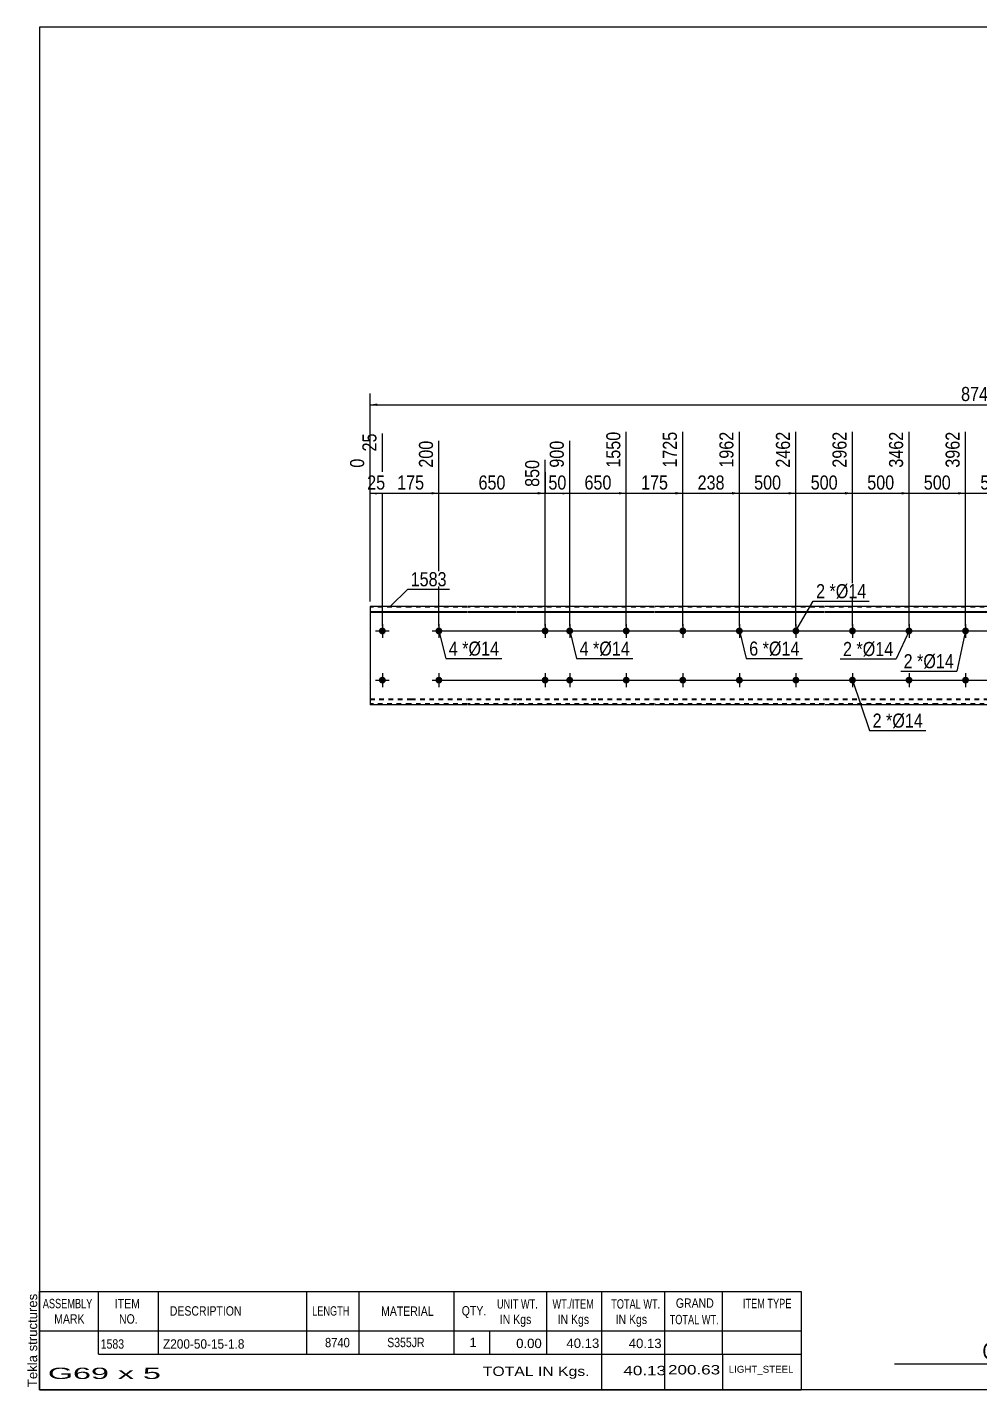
# Model space of a CAD drawing. Header units: millimetres. Extents: x -70 to 333, y -149 to 128.
# Drawn here: x -69.7 to 124, y -149.3 to 127.8 of the extents above; entities that cross this region are included whole.
import ezdxf

# ---------------------------------------------------------------- set-up
doc = ezdxf.new("R2010")
doc.units = ezdxf.units.MM
doc.linetypes.add('DXK_LINE_DOT1', pattern=[1.8814, 0.9407, -0.9407])
doc.styles.add('Arial', font='ARIAL.TTF', dxfattribs={"height": 0.2})
doc.styles.add('Arial Narrow', font='ARIALN.TTF', dxfattribs={"height": 0.2})

# ---------------------------------------------------------------- blocks, each defined once
blk = doc.blocks.new('Unknown-629093119-1864')
at = {"color": 5, "linetype": 'Continuous'}
for p, q in [((332.8, 127.75), (-67.2, 127.75)), ((-67.2, 127.75), (-67.2, -149.25)), ((332.8, -149.25), (332.8, 127.75)), ((-67.2, -149.25), (332.8, -149.25))]:
    blk.add_line(p, q, dxfattribs=at)
at = {"color": 174, "linetype": 'Continuous', "style": 'Arial'}
blk.add_text('Tekla structures', height=1.9102, rotation=90, dxfattribs=at).set_placement((-67.7, -148.75))
blk = doc.blocks.new('Bolt-629093119-1223 - 1203')
at = {"linetype": 'Continuous'}
for points in [[(52.8, 5, -1), (51.4, 5, -1)], [(52.8, -5, -1), (51.4, -5, -1)]]:
    blk.add_hatch(color=3, dxfattribs=at).paths.add_polyline_path(points)
at = {"color": 3, "linetype": 'Continuous'}
for p, q in [((52.1, 6.4), (52.1, 3.6)), ((50.7, 5), (53.5, 5)), ((50.7, -5), (53.5, -5)), ((52.1, -3.6), (52.1, -6.4))]:
    blk.add_line(p, q, dxfattribs=at)
blk = doc.blocks.new('Part-629093119-1218 - 1203')
at = {"color": 2, "linetype": 'Continuous'}
for p, q in [((0, 10), (0, -10)), ((8.2, 10), (0, 10)), ((0, 8.94), (8.2, 8.94)), ((0, 8.81), (8.2, 8.81)), ((19.7, 10), (8.3, 10)), ((8.3, 8.94), (19.7, 8.94)), ((8.3, 8.81), (19.7, 8.81)), ((29.8, 10), (19.8, 10)), ((19.8, 8.94), (29.8, 8.94)), ((19.8, 8.81), (29.8, 8.81)), ((46.3, 10), (29.9, 10)), ((29.9, 8.94), (46.3, 8.94)), ((29.9, 8.81), (46.3, 8.81)), ((57.8, 10), (46.4, 10)), ((46.4, 8.94), (57.8, 8.94)), ((46.4, 8.81), (57.8, 8.81)), ((69.3, 10), (57.9, 10)), ((57.9, 8.94), (69.3, 8.94)), ((57.9, 8.81), (69.3, 8.81)), ((80.8, 10), (69.4, 10)), ((69.4, 8.94), (80.8, 8.94)), ((69.4, 8.81), (80.8, 8.81)), ((92.3, 10), (80.9, 10)), ((80.9, 8.94), (92.3, 8.94)), ((80.9, 8.81), (92.3, 8.81)), ((103.8, 10), (92.4, 10)), ((92.4, 8.94), (103.8, 8.94)), ((92.4, 8.81), (103.8, 8.81)), ((115.3, 10), (103.9, 10)), ((103.9, 8.94), (115.3, 8.94)), ((103.9, 8.81), (115.3, 8.81)), ((126.8, 10), (115.4, 10)), ((115.4, 8.94), (126.8, 8.94)), ((115.4, 8.81), (126.8, 8.81)), ((138.3, 10), (126.9, 10)), ((126.9, 8.94), (138.3, 8.94)), ((126.9, 8.81), (138.3, 8.81)), ((149.8, 10), (138.4, 10)), ((138.4, 8.94), (149.8, 8.94)), ((138.4, 8.81), (149.8, 8.81)), ((161.3, 10), (149.9, 10)), ((149.9, 8.94), (161.3, 8.94)), ((149.9, 8.81), (161.3, 8.81)), ((172.8, 10), (161.4, 10)), ((161.4, 8.94), (172.8, 8.94)), ((161.4, 8.81), (172.8, 8.81)), ((184.3, 10), (172.9, 10)), ((172.9, 8.94), (184.3, 8.94)), ((172.9, 8.81), (184.3, 8.81)), ((195.8, 10), (184.4, 10)), ((184.4, 8.94), (195.8, 8.94)), ((184.4, 8.81), (195.8, 8.81)), ((207.3, 10), (195.9, 10)), ((195.9, 8.94), (207.3, 8.94)), ((195.9, 8.81), (207.3, 8.81)), ((218.8, 10), (207.4, 10)), ((207.4, 8.94), (218.8, 8.94)), ((207.4, 8.81), (218.8, 8.81)), ((230.3, 10), (218.9, 10)), ((218.9, 8.94), (230.3, 8.94)), ((218.9, 8.81), (230.3, 8.81)), ((242.59, 10), (230.4, 10)), ((230.4, 8.94), (242.59, 8.94)), ((230.4, 8.81), (242.59, 8.81)), ((247.69, 10), (242.69, 10)), ((242.69, 8.94), (247.69, 8.94)), ((242.69, 8.81), (247.69, 8.81)), ((247.69, 10), (247.69, -10)), ((8.2, -10), (0, -10)), ((19.7, -10), (8.3, -10)), ((29.8, -10), (19.8, -10)), ((46.3, -10), (29.9, -10)), ((57.8, -10), (46.4, -10)), ((69.3, -10), (57.9, -10)), ((80.8, -10), (69.4, -10)), ((92.3, -10), (80.9, -10)), ((103.8, -10), (92.4, -10)), ((115.3, -10), (103.9, -10)), ((126.8, -10), (115.4, -10)), ((138.3, -10), (126.9, -10)), ((149.8, -10), (138.4, -10)), ((161.3, -10), (149.9, -10)), ((172.8, -10), (161.4, -10)), ((184.3, -10), (172.9, -10)), ((195.8, -10), (184.4, -10)), ((207.3, -10), (195.9, -10)), ((218.8, -10), (207.4, -10)), ((230.3, -10), (218.9, -10)), ((242.59, -10), (230.4, -10)), ((247.69, -10), (242.69, -10))]:
    blk.add_line(p, q, dxfattribs=at)
at = {"color": 7, "linetype": 'DXK_LINE_DOT1'}
for p, q in [((8.2, 9.82), (0, 9.82)), ((19.7, 9.82), (8.3, 9.82)), ((29.8, 9.82), (19.8, 9.82)), ((46.3, 9.82), (29.9, 9.82)), ((57.8, 9.82), (46.4, 9.82)), ((69.3, 9.82), (57.9, 9.82)), ((80.8, 9.82), (69.4, 9.82)), ((92.3, 9.82), (80.9, 9.82)), ((103.8, 9.82), (92.4, 9.82)), ((115.3, 9.82), (103.9, 9.82)), ((126.8, 9.82), (115.4, 9.82)), ((138.3, 9.82), (126.9, 9.82)), ((149.8, 9.82), (138.4, 9.82)), ((161.3, 9.82), (149.9, 9.82)), ((172.8, 9.82), (161.4, 9.82)), ((184.3, 9.82), (172.9, 9.82)), ((195.8, 9.82), (184.4, 9.82)), ((207.3, 9.82), (195.9, 9.82)), ((218.8, 9.82), (207.4, 9.82)), ((230.3, 9.82), (218.9, 9.82)), ((242.59, 9.82), (230.4, 9.82)), ((247.69, 9.82), (242.69, 9.82)), ((0, -8.81), (8.2, -8.81)), ((0, -8.94), (8.2, -8.94)), ((8.2, -9.82), (0, -9.82)), ((8.3, -8.81), (19.7, -8.81)), ((8.3, -8.94), (19.7, -8.94)), ((19.7, -9.82), (8.3, -9.82)), ((19.8, -8.81), (29.8, -8.81)), ((19.8, -8.94), (29.8, -8.94)), ((29.8, -9.82), (19.8, -9.82)), ((29.9, -8.81), (46.3, -8.81)), ((29.9, -8.94), (46.3, -8.94)), ((46.3, -9.82), (29.9, -9.82)), ((46.4, -8.81), (57.8, -8.81)), ((46.4, -8.94), (57.8, -8.94)), ((57.8, -9.82), (46.4, -9.82)), ((57.9, -8.81), (69.3, -8.81)), ((57.9, -8.94), (69.3, -8.94)), ((69.3, -9.82), (57.9, -9.82)), ((69.4, -8.81), (80.8, -8.81)), ((69.4, -8.94), (80.8, -8.94)), ((80.8, -9.82), (69.4, -9.82)), ((80.9, -8.81), (92.3, -8.81)), ((80.9, -8.94), (92.3, -8.94)), ((92.3, -9.82), (80.9, -9.82)), ((92.4, -8.81), (103.8, -8.81)), ((92.4, -8.94), (103.8, -8.94)), ((103.8, -9.82), (92.4, -9.82)), ((103.9, -8.81), (115.3, -8.81)), ((103.9, -8.94), (115.3, -8.94)), ((115.3, -9.82), (103.9, -9.82)), ((115.4, -8.81), (126.8, -8.81)), ((115.4, -8.94), (126.8, -8.94)), ((126.8, -9.82), (115.4, -9.82)), ((126.9, -8.81), (138.3, -8.81)), ((126.9, -8.94), (138.3, -8.94)), ((138.3, -9.82), (126.9, -9.82)), ((138.4, -8.81), (149.8, -8.81)), ((138.4, -8.94), (149.8, -8.94)), ((149.8, -9.82), (138.4, -9.82)), ((149.9, -8.81), (161.3, -8.81)), ((149.9, -8.94), (161.3, -8.94)), ((161.3, -9.82), (149.9, -9.82)), ((161.4, -8.81), (172.8, -8.81)), ((161.4, -8.94), (172.8, -8.94)), ((172.8, -9.82), (161.4, -9.82)), ((172.9, -8.81), (184.3, -8.81)), ((172.9, -8.94), (184.3, -8.94)), ((184.3, -9.82), (172.9, -9.82)), ((184.4, -8.81), (195.8, -8.81)), ((184.4, -8.94), (195.8, -8.94)), ((195.8, -9.82), (184.4, -9.82)), ((195.9, -8.81), (207.3, -8.81)), ((195.9, -8.94), (207.3, -8.94)), ((207.3, -9.82), (195.9, -9.82)), ((207.4, -8.81), (218.8, -8.81)), ((207.4, -8.94), (218.8, -8.94)), ((218.8, -9.82), (207.4, -9.82)), ((218.9, -8.81), (230.3, -8.81)), ((218.9, -8.94), (230.3, -8.94)), ((230.3, -9.82), (218.9, -9.82)), ((230.4, -8.81), (242.59, -8.81)), ((230.4, -8.94), (242.59, -8.94)), ((242.59, -9.82), (230.4, -9.82)), ((242.69, -8.81), (247.69, -8.81)), ((242.69, -8.94), (247.69, -8.94)), ((247.69, -9.82), (242.69, -9.82))]:
    blk.add_line(p, q, dxfattribs=at)
blk = doc.blocks.new('Bolt-629093119-1222 - 1203')
at = {"linetype": 'Continuous'}
for points in [[(64.3, 5, -1), (62.9, 5, -1)], [(64.3, -5, -1), (62.9, -5, -1)]]:
    blk.add_hatch(color=3, dxfattribs=at).paths.add_polyline_path(points)
at = {"color": 3, "linetype": 'Continuous'}
for p, q in [((63.6, 6.4), (63.6, 3.6)), ((62.2, 5), (65, 5)), ((62.2, -5), (65, -5)), ((63.6, -3.6), (63.6, -6.4))]:
    blk.add_line(p, q, dxfattribs=at)
blk = doc.blocks.new('Bolt-629093119-1224 - 1203')
at = {"linetype": 'Continuous'}
for points in [[(41.3, 5, -1), (39.9, 5, -1)], [(41.3, -5, -1), (39.9, -5, -1)]]:
    blk.add_hatch(color=3, dxfattribs=at).paths.add_polyline_path(points)
at = {"color": 3, "linetype": 'Continuous'}
for p, q in [((40.6, 6.4), (40.6, 3.6)), ((39.2, 5), (42, 5)), ((39.2, -5), (42, -5)), ((40.6, -3.6), (40.6, -6.4))]:
    blk.add_line(p, q, dxfattribs=at)
blk = doc.blocks.new('Bolt-629093119-1225 - 1203')
at = {"linetype": 'Continuous'}
for points in [[(36.3, 5, -1), (34.9, 5, -1)], [(36.3, -5, -1), (34.9, -5, -1)]]:
    blk.add_hatch(color=3, dxfattribs=at).paths.add_polyline_path(points)
at = {"color": 3, "linetype": 'Continuous'}
for p, q in [((35.6, 6.4), (35.6, 3.6)), ((34.2, 5), (37, 5)), ((34.2, -5), (37, -5)), ((35.6, -3.6), (35.6, -6.4))]:
    blk.add_line(p, q, dxfattribs=at)
blk = doc.blocks.new('Bolt-629093119-1226 - 1203')
at = {"linetype": 'Continuous'}
for points in [[(14.7, 5, -1), (13.3, 5, -1)], [(14.7, -5, -1), (13.3, -5, -1)]]:
    blk.add_hatch(color=3, dxfattribs=at).paths.add_polyline_path(points)
at = {"color": 3, "linetype": 'Continuous'}
for p, q in [((14, 6.4), (14, 3.6)), ((12.6, 5), (15.4, 5)), ((12.6, -5), (15.4, -5)), ((14, -3.6), (14, -6.4))]:
    blk.add_line(p, q, dxfattribs=at)
blk = doc.blocks.new('Bolt-629093119-1227 - 1203')
at = {"linetype": 'Continuous'}
for points in [[(3.2, 5, -1), (1.8, 5, -1)], [(3.2, -5, -1), (1.8, -5, -1)]]:
    blk.add_hatch(color=3, dxfattribs=at).paths.add_polyline_path(points)
at = {"color": 3, "linetype": 'Continuous'}
for p, q in [((2.5, 6.4), (2.5, 3.6)), ((1.1, 5), (3.9, 5)), ((1.1, -5), (3.9, -5)), ((2.5, -3.6), (2.5, -6.4))]:
    blk.add_line(p, q, dxfattribs=at)
blk = doc.blocks.new('Bolt-629093119-1236 - 1203')
at = {"linetype": 'Continuous'}
for points in [[(121.8, 5, -1), (120.4, 5, -1)], [(121.8, -5, -1), (120.4, -5, -1)]]:
    blk.add_hatch(color=3, dxfattribs=at).paths.add_polyline_path(points)
at = {"color": 3, "linetype": 'Continuous'}
for p, q in [((121.1, 6.4), (121.1, 3.6)), ((119.7, 5), (122.5, 5)), ((119.7, -5), (122.5, -5)), ((121.1, -3.6), (121.1, -6.4))]:
    blk.add_line(p, q, dxfattribs=at)
blk = doc.blocks.new('Bolt-629093119-1237 - 1203')
at = {"linetype": 'Continuous'}
for points in [[(110.3, 5, -1), (108.9, 5, -1)], [(110.3, -5, -1), (108.9, -5, -1)]]:
    blk.add_hatch(color=3, dxfattribs=at).paths.add_polyline_path(points)
at = {"color": 3, "linetype": 'Continuous'}
for p, q in [((109.6, 6.4), (109.6, 3.6)), ((108.2, 5), (111, 5)), ((108.2, -5), (111, -5)), ((109.6, -3.6), (109.6, -6.4))]:
    blk.add_line(p, q, dxfattribs=at)
blk = doc.blocks.new('Bolt-629093119-1238 - 1203')
at = {"linetype": 'Continuous'}
for points in [[(98.8, 5, -1), (97.4, 5, -1)], [(98.8, -5, -1), (97.4, -5, -1)]]:
    blk.add_hatch(color=3, dxfattribs=at).paths.add_polyline_path(points)
at = {"color": 3, "linetype": 'Continuous'}
for p, q in [((98.1, 6.4), (98.1, 3.6)), ((96.7, 5), (99.5, 5)), ((96.7, -5), (99.5, -5)), ((98.1, -3.6), (98.1, -6.4))]:
    blk.add_line(p, q, dxfattribs=at)
blk = doc.blocks.new('Bolt-629093119-1239 - 1203')
at = {"linetype": 'Continuous'}
for points in [[(87.3, 5, -1), (85.9, 5, -1)], [(87.3, -5, -1), (85.9, -5, -1)]]:
    blk.add_hatch(color=3, dxfattribs=at).paths.add_polyline_path(points)
at = {"color": 3, "linetype": 'Continuous'}
for p, q in [((86.6, 6.4), (86.6, 3.6)), ((85.2, 5), (88, 5)), ((85.2, -5), (88, -5)), ((86.6, -3.6), (86.6, -6.4))]:
    blk.add_line(p, q, dxfattribs=at)
blk = doc.blocks.new('Bolt-629093119-1240 - 1203')
at = {"linetype": 'Continuous'}
for points in [[(75.8, 5, -1), (74.4, 5, -1)], [(75.8, -5, -1), (74.4, -5, -1)]]:
    blk.add_hatch(color=3, dxfattribs=at).paths.add_polyline_path(points)
at = {"color": 3, "linetype": 'Continuous'}
for p, q in [((75.1, 6.4), (75.1, 3.6)), ((73.7, 5), (76.5, 5)), ((73.7, -5), (76.5, -5)), ((75.1, -3.6), (75.1, -6.4))]:
    blk.add_line(p, q, dxfattribs=at)
blk = doc.blocks.new('StraightDimension-629093119-1303 - 1203')
at = {"linetype": 'Continuous'}
blk.add_hatch(color=7, dxfattribs=at).paths.add_polyline_path([(108.1, 33.25), (109.6, 33), (108.1, 32.75)])
at = {"color": 7, "linetype": 'Continuous'}
for p, q in [((98.1, 6), (98.1, 45.51)), ((109.6, 6), (109.6, 45.51)), ((98.1, 33), (109.6, 33))]:
    blk.add_line(p, q, dxfattribs=at)
at = {"color": 0}
blk.add_wipeout([(107.19, 33.15), (107.19, 37.35), (100.51, 37.35), (100.51, 33.15)], dxfattribs=at)
at = {"color": 0, "linetype": 'Continuous'}
blk.add_wipeout([(109, 46.11), (104.8, 46.11), (104.8, 37.6), (109, 37.6)], dxfattribs=at)
at = {"color": 3, "linetype": 'Continuous', "style": 'Arial Narrow'}
blk.add_text('3462', height=2.863, rotation=90.0002, dxfattribs=at).set_placement((108.4, 38.2))
at = {"color": 3, "style": 'Arial Narrow'}
blk.add_text('500', height=2.863, dxfattribs=at).set_placement((101.11, 33.75))
blk = doc.blocks.new('StraightDimension-629093119-1301 - 1203')
at = {"linetype": 'Continuous'}
blk.add_hatch(color=7, dxfattribs=at).paths.add_polyline_path([(131.1, 33.25), (132.6, 33), (131.1, 32.75)])
at = {"color": 7, "linetype": 'Continuous'}
for p, q in [((121.1, 6), (121.1, 45.51)), ((132.6, 6), (132.6, 45.51)), ((121.1, 33), (132.6, 33))]:
    blk.add_line(p, q, dxfattribs=at)
at = {"color": 0}
blk.add_wipeout([(130.19, 33.15), (130.19, 37.35), (123.51, 37.35), (123.51, 33.15)], dxfattribs=at)
at = {"color": 0, "linetype": 'Continuous'}
blk.add_wipeout([(132, 46.11), (127.8, 46.11), (127.8, 37.6), (132, 37.6)], dxfattribs=at)
at = {"color": 3, "linetype": 'Continuous', "style": 'Arial Narrow'}
blk.add_text('4462', height=2.863, rotation=90.0002, dxfattribs=at).set_placement((131.4, 38.2))
at = {"color": 3, "style": 'Arial Narrow'}
blk.add_text('500', height=2.863, dxfattribs=at).set_placement((124.11, 33.75))
blk = doc.blocks.new('StraightDimension-629093119-1311 - 1203')
at = {"linetype": 'Continuous'}
blk.add_hatch(color=7, dxfattribs=at).paths.add_polyline_path([(12.5, 33.25), (14, 33), (12.5, 32.75)])
at = {"color": 7, "linetype": 'Continuous'}
for p, q in [((2.5, 6), (2.5, 45.16)), ((14, 6), (14, 43.68)), ((2.5, 33), (14, 33))]:
    blk.add_line(p, q, dxfattribs=at)
at = {"color": 0}
blk.add_wipeout([(11.59, 33.15), (11.59, 37.35), (4.91, 37.35), (4.91, 33.15)], dxfattribs=at)
at = {"color": 0, "linetype": 'Continuous'}
blk.add_wipeout([(13.4, 44.28), (9.2, 44.28), (9.2, 37.6), (13.4, 37.6)], dxfattribs=at)
at = {"color": 3, "linetype": 'Continuous', "style": 'Arial Narrow'}
blk.add_text('200', height=2.863, rotation=90.0002, dxfattribs=at).set_placement((12.8, 38.2))
at = {"color": 3, "style": 'Arial Narrow'}
blk.add_text('175', height=2.863, dxfattribs=at).set_placement((5.51, 33.75))
blk = doc.blocks.new('StraightDimension-629093119-1305 - 1203')
at = {"linetype": 'Continuous'}
blk.add_hatch(color=7, dxfattribs=at).paths.add_polyline_path([(85.1, 33.25), (86.6, 33), (85.1, 32.75)])
at = {"color": 7, "linetype": 'Continuous'}
for p, q in [((75.1, 6), (75.1, 45.51)), ((86.6, 6), (86.6, 45.51)), ((75.1, 33), (86.6, 33))]:
    blk.add_line(p, q, dxfattribs=at)
at = {"color": 0}
blk.add_wipeout([(84.19, 33.15), (84.19, 37.35), (77.51, 37.35), (77.51, 33.15)], dxfattribs=at)
at = {"color": 0, "linetype": 'Continuous'}
blk.add_wipeout([(86, 46.11), (81.8, 46.11), (81.8, 37.6), (86, 37.6)], dxfattribs=at)
at = {"color": 3, "linetype": 'Continuous', "style": 'Arial Narrow'}
blk.add_text('2462', height=2.863, rotation=90.0002, dxfattribs=at).set_placement((85.4, 38.2))
at = {"color": 3, "style": 'Arial Narrow'}
blk.add_text('500', height=2.863, dxfattribs=at).set_placement((78.11, 33.75))
blk = doc.blocks.new('StraightDimension-629093119-1309 - 1203')
at = {"linetype": 'Continuous'}
blk.add_hatch(color=7, dxfattribs=at).paths.add_polyline_path([(39.1, 33.25), (40.6, 33), (39.1, 32.75)])
at = {"color": 7, "linetype": 'Continuous'}
for p, q in [((40.6, 6), (40.6, 43.68)), ((35.6, 6), (35.6, 39.78)), ((35.6, 33), (40.6, 33))]:
    blk.add_line(p, q, dxfattribs=at)
at = {"color": 0}
blk.add_wipeout([(40.53, 33.15), (40.53, 37.35), (35.67, 37.35), (35.67, 33.15)], dxfattribs=at)
at = {"color": 0, "linetype": 'Continuous'}
blk.add_wipeout([(40, 44.28), (35.8, 44.28), (35.8, 37.6), (40, 37.6)], dxfattribs=at)
at = {"color": 3, "linetype": 'Continuous', "style": 'Arial Narrow'}
blk.add_text('900', height=2.863, rotation=90.0002, dxfattribs=at).set_placement((39.4, 38.2))
at = {"color": 3, "style": 'Arial Narrow'}
blk.add_text('50', height=2.863, dxfattribs=at).set_placement((36.27, 33.75))
blk = doc.blocks.new('StraightDimension-629093119-1380 - 1203')
at = {"linetype": 'Continuous'}
for points in [[(257.75, 8.5), (258, 10), (258.25, 8.5)], [(258.25, 6.5), (258, 5), (257.75, 6.5)]]:
    blk.add_hatch(color=7, dxfattribs=at).paths.add_polyline_path(points)
at = {"color": 7, "linetype": 'Continuous'}
for p, q in [((237.5, 10), (260.4, 10)), ((258, 5), (258, 10)), ((15, 5), (260.4, 5))]:
    blk.add_line(p, q, dxfattribs=at)
at = {"color": 0}
blk.add_wipeout([(257.85, 9.93), (253.65, 9.93), (253.65, 5.07), (257.85, 5.07)], dxfattribs=at)
at = {"color": 3, "style": 'Arial Narrow'}
blk.add_text('50', height=2.863, rotation=90.0002, dxfattribs=at).set_placement((257.25, 5.67))
blk = doc.blocks.new('StraightDimension-629093119-1302 - 1203')
at = {"linetype": 'Continuous'}
blk.add_hatch(color=7, dxfattribs=at).paths.add_polyline_path([(119.6, 33.25), (121.1, 33), (119.6, 32.75)])
at = {"color": 7, "linetype": 'Continuous'}
for p, q in [((109.6, 6), (109.6, 45.51)), ((121.1, 6), (121.1, 45.51)), ((109.6, 33), (121.1, 33))]:
    blk.add_line(p, q, dxfattribs=at)
at = {"color": 0}
blk.add_wipeout([(118.69, 33.15), (118.69, 37.35), (112.01, 37.35), (112.01, 33.15)], dxfattribs=at)
at = {"color": 0, "linetype": 'Continuous'}
blk.add_wipeout([(120.5, 46.11), (116.3, 46.11), (116.3, 37.6), (120.5, 37.6)], dxfattribs=at)
at = {"color": 3, "linetype": 'Continuous', "style": 'Arial Narrow'}
blk.add_text('3962', height=2.863, rotation=90.0002, dxfattribs=at).set_placement((119.9, 38.2))
at = {"color": 3, "style": 'Arial Narrow'}
blk.add_text('500', height=2.863, dxfattribs=at).set_placement((112.61, 33.75))
blk = doc.blocks.new('StraightDimension-629093119-1304 - 1203')
at = {"linetype": 'Continuous'}
blk.add_hatch(color=7, dxfattribs=at).paths.add_polyline_path([(96.6, 33.25), (98.1, 33), (96.6, 32.75)])
at = {"color": 7, "linetype": 'Continuous'}
for p, q in [((86.6, 6), (86.6, 45.51)), ((98.1, 6), (98.1, 45.51)), ((86.6, 33), (98.1, 33))]:
    blk.add_line(p, q, dxfattribs=at)
at = {"color": 0}
blk.add_wipeout([(95.69, 33.15), (95.69, 37.35), (89.01, 37.35), (89.01, 33.15)], dxfattribs=at)
at = {"color": 0, "linetype": 'Continuous'}
blk.add_wipeout([(97.5, 46.11), (93.3, 46.11), (93.3, 37.6), (97.5, 37.6)], dxfattribs=at)
at = {"color": 3, "linetype": 'Continuous', "style": 'Arial Narrow'}
blk.add_text('2962', height=2.863, rotation=90.0002, dxfattribs=at).set_placement((96.9, 38.2))
at = {"color": 3, "style": 'Arial Narrow'}
blk.add_text('500', height=2.863, dxfattribs=at).set_placement((89.61, 33.75))
blk = doc.blocks.new('StraightDimension-629093119-1306 - 1203')
at = {"linetype": 'Continuous'}
blk.add_hatch(color=7, dxfattribs=at).paths.add_polyline_path([(73.6, 33.25), (75.1, 33), (73.6, 32.75)])
at = {"color": 7, "linetype": 'Continuous'}
for p, q in [((63.6, 6), (63.6, 45.51)), ((75.1, 6), (75.1, 45.51)), ((63.6, 33), (75.1, 33))]:
    blk.add_line(p, q, dxfattribs=at)
at = {"color": 0}
blk.add_wipeout([(72.69, 33.15), (72.69, 37.35), (66.01, 37.35), (66.01, 33.15)], dxfattribs=at)
at = {"color": 0, "linetype": 'Continuous'}
blk.add_wipeout([(74.5, 46.11), (70.3, 46.11), (70.3, 37.6), (74.5, 37.6)], dxfattribs=at)
at = {"color": 3, "linetype": 'Continuous', "style": 'Arial Narrow'}
blk.add_text('1962', height=2.863, rotation=90.0002, dxfattribs=at).set_placement((73.9, 38.2))
at = {"color": 3, "style": 'Arial Narrow'}
blk.add_text('238', height=2.863, dxfattribs=at).set_placement((66.61, 33.75))
blk = doc.blocks.new('StraightDimension-629093119-1307 - 1203')
at = {"linetype": 'Continuous'}
blk.add_hatch(color=7, dxfattribs=at).paths.add_polyline_path([(62.1, 33.25), (63.6, 33), (62.1, 32.75)])
at = {"color": 7, "linetype": 'Continuous'}
for p, q in [((52.1, 6), (52.1, 45.51)), ((63.6, 6), (63.6, 45.51)), ((52.1, 33), (63.6, 33))]:
    blk.add_line(p, q, dxfattribs=at)
at = {"color": 0}
blk.add_wipeout([(61.19, 33.15), (61.19, 37.35), (54.51, 37.35), (54.51, 33.15)], dxfattribs=at)
at = {"color": 0, "linetype": 'Continuous'}
blk.add_wipeout([(63, 46.11), (58.8, 46.11), (58.8, 37.6), (63, 37.6)], dxfattribs=at)
at = {"color": 3, "linetype": 'Continuous', "style": 'Arial Narrow'}
blk.add_text('1725', height=2.863, rotation=90.0002, dxfattribs=at).set_placement((62.4, 38.2))
at = {"color": 3, "style": 'Arial Narrow'}
blk.add_text('175', height=2.863, dxfattribs=at).set_placement((55.11, 33.75))
blk = doc.blocks.new('StraightDimension-629093119-1308 - 1203')
at = {"linetype": 'Continuous'}
blk.add_hatch(color=7, dxfattribs=at).paths.add_polyline_path([(50.6, 33.25), (52.1, 33), (50.6, 32.75)])
at = {"color": 7, "linetype": 'Continuous'}
for p, q in [((52.1, 6), (52.1, 45.51)), ((40.6, 6), (40.6, 43.68)), ((40.6, 33), (52.1, 33))]:
    blk.add_line(p, q, dxfattribs=at)
at = {"color": 0}
blk.add_wipeout([(49.69, 33.15), (49.69, 37.35), (43.01, 37.35), (43.01, 33.15)], dxfattribs=at)
at = {"color": 0, "linetype": 'Continuous'}
blk.add_wipeout([(51.5, 46.11), (47.3, 46.11), (47.3, 37.6), (51.5, 37.6)], dxfattribs=at)
at = {"color": 3, "linetype": 'Continuous', "style": 'Arial Narrow'}
blk.add_text('1550', height=2.863, rotation=90.0002, dxfattribs=at).set_placement((50.9, 38.2))
at = {"color": 3, "style": 'Arial Narrow'}
blk.add_text('650', height=2.863, dxfattribs=at).set_placement((43.61, 33.75))
blk = doc.blocks.new('StraightDimension-629093119-1310 - 1203')
at = {"linetype": 'Continuous'}
blk.add_hatch(color=7, dxfattribs=at).paths.add_polyline_path([(34.1, 33.25), (35.6, 33), (34.1, 32.75)])
at = {"color": 7, "linetype": 'Continuous'}
for p, q in [((14, 6), (14, 43.68)), ((35.6, 6), (35.6, 39.78)), ((14, 33), (35.6, 33))]:
    blk.add_line(p, q, dxfattribs=at)
at = {"color": 0, "linetype": 'Continuous'}
blk.add_wipeout([(35, 40.38), (30.8, 40.38), (30.8, 33.7), (35, 33.7)], dxfattribs=at)
at = {"color": 0}
blk.add_wipeout([(28.14, 33.15), (28.14, 37.35), (21.46, 37.35), (21.46, 33.15)], dxfattribs=at)
at = {"color": 3, "linetype": 'Continuous', "style": 'Arial Narrow'}
blk.add_text('850', height=2.863, rotation=90.0002, dxfattribs=at).set_placement((34.4, 34.3))
at = {"color": 3, "style": 'Arial Narrow'}
blk.add_text('650', height=2.863, dxfattribs=at).set_placement((22.06, 33.75))
blk = doc.blocks.new('StraightDimension-629093119-1312 - 1203')
at = {"linetype": 'Continuous'}
blk.add_hatch(color=7, dxfattribs=at).paths.add_polyline_path([(1, 33.25), (2.5, 33), (1, 32.75)])
at = {"color": 7, "linetype": 'Continuous'}
for p, q in [((2.5, 6), (2.5, 45.16)), ((0, 11), (0, 40.03)), ((0, 33), (2.5, 33))]:
    blk.add_line(p, q, dxfattribs=at)
at = {"color": 0, "linetype": 'Continuous'}
blk.add_wipeout([(1.9, 45.76), (-2.3, 45.76), (-2.3, 40.9), (1.9, 40.9)], dxfattribs=at)
at = {"color": 0}
blk.add_wipeout([(3.68, 33.15), (3.68, 37.35), (-1.18, 37.35), (-1.18, 33.15)], dxfattribs=at)
at = {"color": 0, "linetype": 'Continuous'}
blk.add_wipeout([(-0.6, 40.63), (-4.8, 40.63), (-4.8, 37.6), (-0.6, 37.6)], dxfattribs=at)
at = {"color": 3, "linetype": 'Continuous', "style": 'Arial Narrow'}
for s, height, p in [('25', 2.863, (1.3, 41.5)), ('0', 2.86, (-1.2, 38.2))]:
    blk.add_text(s, height=height, rotation=90.0002, dxfattribs=at).set_placement(p)
at = {"color": 3, "style": 'Arial Narrow'}
blk.add_text('25', height=2.863, dxfattribs=at).set_placement((-0.58, 33.75))
blk = doc.blocks.new('StraightDimension-629093119-1396 - 1203')
at = {"linetype": 'Continuous'}
for points in [[(257.75, -6.5), (258, -5), (258.25, -6.5)], [(258.25, -8.5), (258, -10), (257.75, -8.5)]]:
    blk.add_hatch(color=7, dxfattribs=at).paths.add_polyline_path(points)
at = {"color": 7, "linetype": 'Continuous'}
for p, q in [((15, -5), (260.4, -5)), ((258, -10), (258, -5)), ((237.5, -10), (260.4, -10))]:
    blk.add_line(p, q, dxfattribs=at)
at = {"color": 0}
blk.add_wipeout([(257.85, -5.07), (253.65, -5.07), (253.65, -9.93), (257.85, -9.93)], dxfattribs=at)
at = {"color": 3, "style": 'Arial Narrow'}
blk.add_text('50', height=2.863, rotation=90.0002, dxfattribs=at).set_placement((257.25, -9.33))
blk = doc.blocks.new('StraightDimension-629093119-1412 - 1203')
at = {"linetype": 'Continuous'}
for points in [[(1.5, 50.75), (0, 51), (1.5, 51.25)], [(246.19, 51.25), (247.69, 51), (246.19, 50.75)]]:
    blk.add_hatch(color=7, dxfattribs=at).paths.add_polyline_path(points)
at = {"color": 7, "linetype": 'Continuous'}
for p, q in [((0, 11), (0, 53.25)), ((247.69, 11), (247.69, 53.25)), ((0, 51), (247.69, 51))]:
    blk.add_line(p, q, dxfattribs=at)
at = {"color": 0}
blk.add_wipeout([(128.1, 51.15), (128.1, 55.35), (119.59, 55.35), (119.59, 51.15)], dxfattribs=at)
at = {"color": 3, "style": 'Arial Narrow'}
blk.add_text('8740', height=2.863, dxfattribs=at).set_placement((120.19, 51.75))
blk = doc.blocks.new('CBS_BOM-629093119-1940')
at = {"color": 7, "linetype": 'Continuous'}
for p, q in [((-67.23, -137.28), (-67.23, -129.28)), ((-67.23, -129.28), (87.69, -129.28)), ((-55.23, -137.28), (-55.23, -129.28)), ((-43.04, -137.28), (-43.04, -129.28)), ((-12.88, -137.28), (-12.88, -129.28)), ((-2.2, -137.28), (-2.2, -129.28)), ((17.12, -137.28), (17.12, -129.28)), ((35.92, -137.28), (35.92, -129.28)), ((47.13, -137.28), (47.13, -129.28)), ((59.92, -137.28), (59.92, -129.28)), ((71.67, -137.28), (71.67, -129.28)), ((87.69, -129.29), (87.69, -137.27)), ((-67.23, -137.28), (87.69, -137.28)), ((-67.23, -142.08), (-67.23, -137.28)), ((-55.23, -142.08), (-55.23, -137.28)), ((-43.04, -142.08), (-43.04, -137.28)), ((-12.88, -142.08), (-12.88, -137.28)), ((-2.2, -142.08), (-2.2, -137.28)), ((17.12, -142.08), (17.12, -137.28)), ((24.38, -142.08), (24.38, -137.28)), ((35.92, -142.08), (35.92, -137.28)), ((47.13, -142.08), (47.13, -137.28)), ((59.92, -142.08), (59.92, -137.28)), ((71.69, -142.08), (71.69, -137.28)), ((87.69, -137.28), (87.69, -142.08)), ((-67.23, -149.28), (-67.23, -142.1)), ((-55.23, -142.08), (87.69, -142.08)), ((47.13, -149.28), (47.13, -142.1)), ((59.92, -149.28), (59.92, -142.1)), ((71.73, -149.28), (71.73, -142.1)), ((87.69, -142.08), (87.69, -149.28)), ((-67.23, -149.28), (87.69, -149.28))]:
    blk.add_line(p, q, dxfattribs=at)
at = {"color": 3, "linetype": 'Continuous', "style": 'Arial'}
for s, height, width, p in [('ASSEMBLY', 1.91, 0.7, (-66.55, -132.71)), ('ITEM', 1.91, 0.8, (-51.9, -132.71)), ('DESCRIPTION', 1.9102, 0.8, (-40.72, -134.21)), ('LENGTH', 1.91, 0.7, (-11.77, -134.21)), ('MATERIAL', 1.91, 0.8, (2.25, -134.26)), ('QTY.', 1.91, 0.8, (18.64, -134.18)), ('UNIT WT.', 1.91, 0.7, (25.81, -132.78)), ('WT./ITEM', 1.91, 0.7, (37.1, -132.78)), ('TOTAL WT.', 1.91, 0.7, (49.04, -132.78)), ('GRAND', 1.91, 0.8, (62.19, -132.62)), ('ITEM TYPE', 1.91, 0.7, (75.83, -132.7)), ('MARK', 1.91, 0.8, (-64.23, -135.84)), ('NO.', 1.91, 0.8, (-51.05, -135.84)), ('IN Kgs', 1.91, 0.8, (26.39, -135.92)), ('IN Kgs', 1.91, 0.8, (38.14, -135.92)), ('IN Kgs', 1.91, 0.8, (49.93, -135.92)), ('TOTAL WT.', 1.91, 0.7, (60.93, -135.96))]:
    blk.add_text(s, height=height, dxfattribs=dict(at, width=width)).set_placement(p)
at = {"color": 7, "linetype": 'Continuous', "style": 'Arial'}
for s, height, width, p in [('1583', 1.91, 0.8, (-54.77, -140.93)), ('Z200-50-15-1.8', 1.9102, 0.9, (-42.1, -140.93)), ('8740', 1.91, 0.85, (-9.16, -140.65)), ('S355JR', 1.91, 0.8, (3.49, -140.62))]:
    blk.add_text(s, height=height, dxfattribs=dict(at, width=width)).set_placement(p)
for s, p in [('1', (20.21, -140.62)), ('0.00', (29.72, -140.81)), ('40.13', (39.94, -140.78)), ('40.13', (52.61, -140.81))]:
    blk.add_text(s, height=1.91, dxfattribs=at).set_placement(p)
at = {"color": 6, "linetype": 'Continuous', "style": 'Arial'}
for s, height, width, p in [('G69 x 5', 2.292, 2.05, (-65.51, -147.09)), ('TOTAL IN Kgs.', 1.9102, 1.2, (22.93, -146.48)), ('40.13', 1.91, 1.3, (51.52, -146.33)), ('200.63', 1.91, 1.3, (60.59, -146.17))]:
    blk.add_text(s, height=height, dxfattribs=dict(at, width=width)).set_placement(p)
blk.add_text('LIGHT_STEEL', height=1.4135, dxfattribs=at).set_placement((72.94, -145.83))
blk = doc.blocks.new('CBS_CALLOFF-629093119-1941')
at = {"color": 7, "linetype": 'Continuous'}
blk.add_line((106.68, -143.98), (222.91, -144), dxfattribs=at)
at = {"color": 3, "linetype": 'Continuous', "style": 'Arial Narrow'}
blk.add_text('QTY= 5 Nos.      COLD FORMED     MKD : G69', height=3.3405, dxfattribs=at).set_placement((124.54, -143.09))
blk = doc.blocks.new('Mark-629093119-1456 - 1203')
at = {"color": 0}
blk.add_wipeout([(92.53, 11.66), (92.53, 14.66), (90.7, 14.66), (90.7, 11.66)], dxfattribs=at)
blk.add_wipeout([(92.53, 11.66), (92.53, 14.66), (90.7, 14.66), (90.7, 11.66)], dxfattribs=at)
at = {"color": 7, "linetype": 'Continuous'}
blk.add_line((86.6, 5), (90.1, 11.06), dxfattribs=at)
at = {"color": 0}
blk.add_wipeout([(94.71, 11.66), (94.71, 14.66), (93.43, 14.66), (93.43, 11.66)], dxfattribs=at)
blk.add_wipeout([(94.71, 11.66), (94.71, 14.66), (93.43, 14.66), (93.43, 11.66)], dxfattribs=at)
at = {"color": 3, "style": 'Arial Narrow'}
blk.add_text('2', height=2.86, dxfattribs=at).set_placement((90.7, 11.66))
at = {"color": 0}
blk.add_wipeout([(100.92, 11.66), (100.92, 14.66), (94.71, 14.66), (94.71, 11.66)], dxfattribs=at)
blk.add_wipeout([(100.92, 11.66), (100.92, 14.66), (94.71, 14.66), (94.71, 11.66)], dxfattribs=at)
at = {"color": 7, "linetype": 'Continuous'}
blk.add_line((90.1, 11.06), (101.52, 11.06), dxfattribs=at)
at = {"color": 3, "style": 'Arial Narrow'}
for s, height, p in [('*', 2.86, (93.43, 11.66)), ('Ø14', 2.863, (94.71, 11.66))]:
    blk.add_text(s, height=height, dxfattribs=at).set_placement(p)
blk = doc.blocks.new('MarkSet-629093119-1439 - 1203')
at = {"color": 0}
blk.add_wipeout([(44.44, -0.01), (44.44, 2.99), (42.61, 2.99), (42.61, -0.01)], dxfattribs=at)
blk.add_wipeout([(44.44, -0.01), (44.44, 2.99), (42.61, 2.99), (42.61, -0.01)], dxfattribs=at)
at = {"color": 7, "linetype": 'Continuous'}
blk.add_line((40.6, 5), (42.01, -0.61), dxfattribs=at)
at = {"color": 0}
blk.add_wipeout([(46.62, -0.01), (46.62, 2.99), (45.34, 2.99), (45.34, -0.01)], dxfattribs=at)
blk.add_wipeout([(46.62, -0.01), (46.62, 2.99), (45.34, 2.99), (45.34, -0.01)], dxfattribs=at)
at = {"color": 3, "style": 'Arial Narrow'}
blk.add_text('4', height=2.86, dxfattribs=at).set_placement((42.61, -0.01))
at = {"color": 0}
blk.add_wipeout([(52.83, -0.01), (52.83, 2.99), (46.62, 2.99), (46.62, -0.01)], dxfattribs=at)
blk.add_wipeout([(52.83, -0.01), (52.83, 2.99), (46.62, 2.99), (46.62, -0.01)], dxfattribs=at)
at = {"color": 7, "linetype": 'Continuous'}
blk.add_line((42.01, -0.61), (53.43, -0.61), dxfattribs=at)
at = {"color": 3, "style": 'Arial Narrow'}
for s, height, p in [('*', 2.86, (45.34, -0.01)), ('Ø14', 2.863, (46.62, -0.01))]:
    blk.add_text(s, height=height, dxfattribs=at).set_placement(p)
blk = doc.blocks.new('MarkSet-629093119-1433 - 1203')
at = {"color": 0}
blk.add_wipeout([(78.94, -0.01), (78.94, 2.99), (77.11, 2.99), (77.11, -0.01)], dxfattribs=at)
blk.add_wipeout([(78.94, -0.01), (78.94, 2.99), (77.11, 2.99), (77.11, -0.01)], dxfattribs=at)
at = {"color": 7, "linetype": 'Continuous'}
blk.add_line((75.1, 5), (76.51, -0.61), dxfattribs=at)
at = {"color": 0}
blk.add_wipeout([(81.12, -0.01), (81.12, 2.99), (79.84, 2.99), (79.84, -0.01)], dxfattribs=at)
blk.add_wipeout([(81.12, -0.01), (81.12, 2.99), (79.84, 2.99), (79.84, -0.01)], dxfattribs=at)
at = {"color": 3, "style": 'Arial Narrow'}
blk.add_text('6', height=2.86, dxfattribs=at).set_placement((77.11, -0.01))
at = {"color": 0}
blk.add_wipeout([(87.33, -0.01), (87.33, 2.99), (81.12, 2.99), (81.12, -0.01)], dxfattribs=at)
blk.add_wipeout([(87.33, -0.01), (87.33, 2.99), (81.12, 2.99), (81.12, -0.01)], dxfattribs=at)
at = {"color": 7, "linetype": 'Continuous'}
blk.add_line((76.51, -0.61), (87.93, -0.61), dxfattribs=at)
at = {"color": 3, "style": 'Arial Narrow'}
for s, height, p in [('*', 2.86, (79.84, -0.01)), ('Ø14', 2.863, (81.12, -0.01))]:
    blk.add_text(s, height=height, dxfattribs=at).set_placement(p)
blk = doc.blocks.new('Mark-629093119-1415 - 1203')
at = {"color": 0}
blk.add_wipeout([(15.57, 14.09), (15.57, 17.09), (8.26, 17.09), (8.26, 14.09)], dxfattribs=at)
blk.add_wipeout([(15.57, 14.09), (15.57, 17.09), (8.26, 17.09), (8.26, 14.09)], dxfattribs=at)
at = {"color": 7, "linetype": 'Continuous'}
for p, q in [((4.12, 9.95), (7.66, 13.49)), ((7.66, 13.49), (16.17, 13.49))]:
    blk.add_line(p, q, dxfattribs=at)
at = {"color": 3, "style": 'Arial Narrow'}
blk.add_text('1583', height=2.863, dxfattribs=at).set_placement((8.26, 14.09))
blk = doc.blocks.new('MarkSet-629093119-1444 - 1203')
at = {"color": 0}
blk.add_wipeout([(17.84, -0.01), (17.84, 2.99), (16.01, 2.99), (16.01, -0.01)], dxfattribs=at)
blk.add_wipeout([(17.84, -0.01), (17.84, 2.99), (16.01, 2.99), (16.01, -0.01)], dxfattribs=at)
at = {"color": 7, "linetype": 'Continuous'}
blk.add_line((14, 5), (15.41, -0.61), dxfattribs=at)
at = {"color": 0}
blk.add_wipeout([(20.02, -0.01), (20.02, 2.99), (18.74, 2.99), (18.74, -0.01)], dxfattribs=at)
blk.add_wipeout([(20.02, -0.01), (20.02, 2.99), (18.74, 2.99), (18.74, -0.01)], dxfattribs=at)
at = {"color": 3, "style": 'Arial Narrow'}
blk.add_text('4', height=2.86, dxfattribs=at).set_placement((16.01, -0.01))
at = {"color": 0}
blk.add_wipeout([(26.23, -0.01), (26.23, 2.99), (20.02, 2.99), (20.02, -0.01)], dxfattribs=at)
blk.add_wipeout([(26.23, -0.01), (26.23, 2.99), (20.02, 2.99), (20.02, -0.01)], dxfattribs=at)
at = {"color": 7, "linetype": 'Continuous'}
blk.add_line((15.41, -0.61), (26.83, -0.61), dxfattribs=at)
at = {"color": 3, "style": 'Arial Narrow'}
for s, height, p in [('*', 2.86, (18.74, -0.01)), ('Ø14', 2.863, (20.02, -0.01))]:
    blk.add_text(s, height=height, dxfattribs=at).set_placement(p)
blk = doc.blocks.new('Mark-629093119-1453 - 1203')
at = {"color": 0}
blk.add_wipeout([(110.34, -2.58), (110.34, 0.42), (108.51, 0.42), (108.51, -2.58)], dxfattribs=at)
blk.add_wipeout([(110.34, -2.58), (110.34, 0.42), (108.51, 0.42), (108.51, -2.58)], dxfattribs=at)
blk.add_wipeout([(112.52, -2.58), (112.52, 0.42), (111.24, 0.42), (111.24, -2.58)], dxfattribs=at)
blk.add_wipeout([(112.52, -2.58), (112.52, 0.42), (111.24, 0.42), (111.24, -2.58)], dxfattribs=at)
at = {"color": 3, "style": 'Arial Narrow'}
blk.add_text('2', height=2.86, dxfattribs=at).set_placement((108.51, -2.58))
at = {"color": 0}
blk.add_wipeout([(118.73, -2.58), (118.73, 0.42), (112.52, 0.42), (112.52, -2.58)], dxfattribs=at)
blk.add_wipeout([(118.73, -2.58), (118.73, 0.42), (112.52, 0.42), (112.52, -2.58)], dxfattribs=at)
at = {"color": 7, "linetype": 'Continuous'}
for p in [(121.1, 5), (107.91, -3.18)]:
    blk.add_line(p, (119.33, -3.18), dxfattribs=at)
at = {"color": 3, "style": 'Arial Narrow'}
for s, height, p in [('*', 2.86, (111.24, -2.58)), ('Ø14', 2.863, (112.52, -2.58))]:
    blk.add_text(s, height=height, dxfattribs=at).set_placement(p)
blk = doc.blocks.new('Mark-629093119-1454 - 1203')
at = {"color": 0}
blk.add_wipeout([(98.01, -0.1), (98.01, 2.9), (96.18, 2.9), (96.18, -0.1)], dxfattribs=at)
blk.add_wipeout([(98.01, -0.1), (98.01, 2.9), (96.18, 2.9), (96.18, -0.1)], dxfattribs=at)
blk.add_wipeout([(100.19, -0.1), (100.19, 2.9), (98.91, 2.9), (98.91, -0.1)], dxfattribs=at)
blk.add_wipeout([(100.19, -0.1), (100.19, 2.9), (98.91, 2.9), (98.91, -0.1)], dxfattribs=at)
at = {"color": 3, "style": 'Arial Narrow'}
blk.add_text('2', height=2.86, dxfattribs=at).set_placement((96.18, -0.1))
at = {"color": 0}
blk.add_wipeout([(106.4, -0.1), (106.4, 2.9), (100.19, 2.9), (100.19, -0.1)], dxfattribs=at)
blk.add_wipeout([(106.4, -0.1), (106.4, 2.9), (100.19, 2.9), (100.19, -0.1)], dxfattribs=at)
at = {"color": 7, "linetype": 'Continuous'}
for p in [(109.6, 5), (95.58, -0.7)]:
    blk.add_line(p, (107, -0.7), dxfattribs=at)
at = {"color": 3, "style": 'Arial Narrow'}
for s, height, p in [('Ø14', 2.863, (100.19, -0.1)), ('*', 2.86, (98.91, -0.1))]:
    blk.add_text(s, height=height, dxfattribs=at).set_placement(p)
blk = doc.blocks.new('Mark-629093119-1455 - 1203')
at = {"color": 0}
blk.add_wipeout([(104.03, -14.66), (104.03, -11.66), (102.2, -11.66), (102.2, -14.66)], dxfattribs=at)
blk.add_wipeout([(104.03, -14.66), (104.03, -11.66), (102.2, -11.66), (102.2, -14.66)], dxfattribs=at)
at = {"color": 7, "linetype": 'Continuous'}
blk.add_line((98.1, -5), (101.6, -15.26), dxfattribs=at)
at = {"color": 0}
blk.add_wipeout([(106.21, -14.66), (106.21, -11.66), (104.93, -11.66), (104.93, -14.66)], dxfattribs=at)
blk.add_wipeout([(106.21, -14.66), (106.21, -11.66), (104.93, -11.66), (104.93, -14.66)], dxfattribs=at)
at = {"color": 3, "style": 'Arial Narrow'}
blk.add_text('2', height=2.86, dxfattribs=at).set_placement((102.2, -14.66))
at = {"color": 0}
blk.add_wipeout([(112.42, -14.66), (112.42, -11.66), (106.21, -11.66), (106.21, -14.66)], dxfattribs=at)
blk.add_wipeout([(112.42, -14.66), (112.42, -11.66), (106.21, -11.66), (106.21, -14.66)], dxfattribs=at)
at = {"color": 7, "linetype": 'Continuous'}
blk.add_line((101.6, -15.26), (113.02, -15.26), dxfattribs=at)
at = {"color": 3, "style": 'Arial Narrow'}
for s, height, p in [('*', 2.86, (104.93, -14.66)), ('Ø14', 2.863, (106.21, -14.66))]:
    blk.add_text(s, height=height, dxfattribs=at).set_placement(p)

msp = doc.modelspace()

# ---------------------------------------------------------------- block references
for name in ['Unknown-629093119-1864', 'Part-629093119-1218 - 1203', 'Bolt-629093119-1227 - 1203', 'Bolt-629093119-1226 - 1203', 'Bolt-629093119-1225 - 1203', 'Bolt-629093119-1224 - 1203', 'Bolt-629093119-1223 - 1203', 'Bolt-629093119-1222 - 1203', 'Bolt-629093119-1240 - 1203', 'Bolt-629093119-1239 - 1203', 'Bolt-629093119-1238 - 1203', 'Bolt-629093119-1237 - 1203', 'Bolt-629093119-1236 - 1203', 'CBS_BOM-629093119-1940', 'CBS_CALLOFF-629093119-1941']:
    msp.add_blockref(name, (0, 0))

# ---------------------------------------------------------------- next in the draw order: block references
for name in ['StraightDimension-629093119-1311 - 1203', 'StraightDimension-629093119-1305 - 1203', 'StraightDimension-629093119-1303 - 1203', 'StraightDimension-629093119-1301 - 1203', 'StraightDimension-629093119-1309 - 1203', 'StraightDimension-629093119-1396 - 1203']:
    msp.add_blockref(name, (0, 0))

# ---------------------------------------------------------------- next in the draw order: block references
for name in ['StraightDimension-629093119-1312 - 1203', 'StraightDimension-629093119-1380 - 1203', 'Mark-629093119-1455 - 1203']:
    msp.add_blockref(name, (0, 0))

# ---------------------------------------------------------------- next in the draw order: block references
for name in ['StraightDimension-629093119-1306 - 1203', 'StraightDimension-629093119-1304 - 1203', 'StraightDimension-629093119-1302 - 1203', 'StraightDimension-629093119-1310 - 1203']:
    msp.add_blockref(name, (0, 0))

# ---------------------------------------------------------------- next in the draw order: block references
for name in ['StraightDimension-629093119-1307 - 1203', 'MarkSet-629093119-1444 - 1203', 'Mark-629093119-1453 - 1203']:
    msp.add_blockref(name, (0, 0))

# ---------------------------------------------------------------- next in the draw order: block references
msp.add_blockref('StraightDimension-629093119-1308 - 1203', (0, 0))

# ---------------------------------------------------------------- next in the draw order: block references
for name in ['StraightDimension-629093119-1412 - 1203', 'MarkSet-629093119-1439 - 1203']:
    msp.add_blockref(name, (0, 0))

# ---------------------------------------------------------------- next in the draw order: block references
for name in ['Mark-629093119-1415 - 1203', 'Mark-629093119-1456 - 1203']:
    msp.add_blockref(name, (0, 0))

# ---------------------------------------------------------------- next in the draw order: block references
for name in ['MarkSet-629093119-1433 - 1203', 'Mark-629093119-1454 - 1203']:
    msp.add_blockref(name, (0, 0))

doc.saveas('drawing.dxf')
